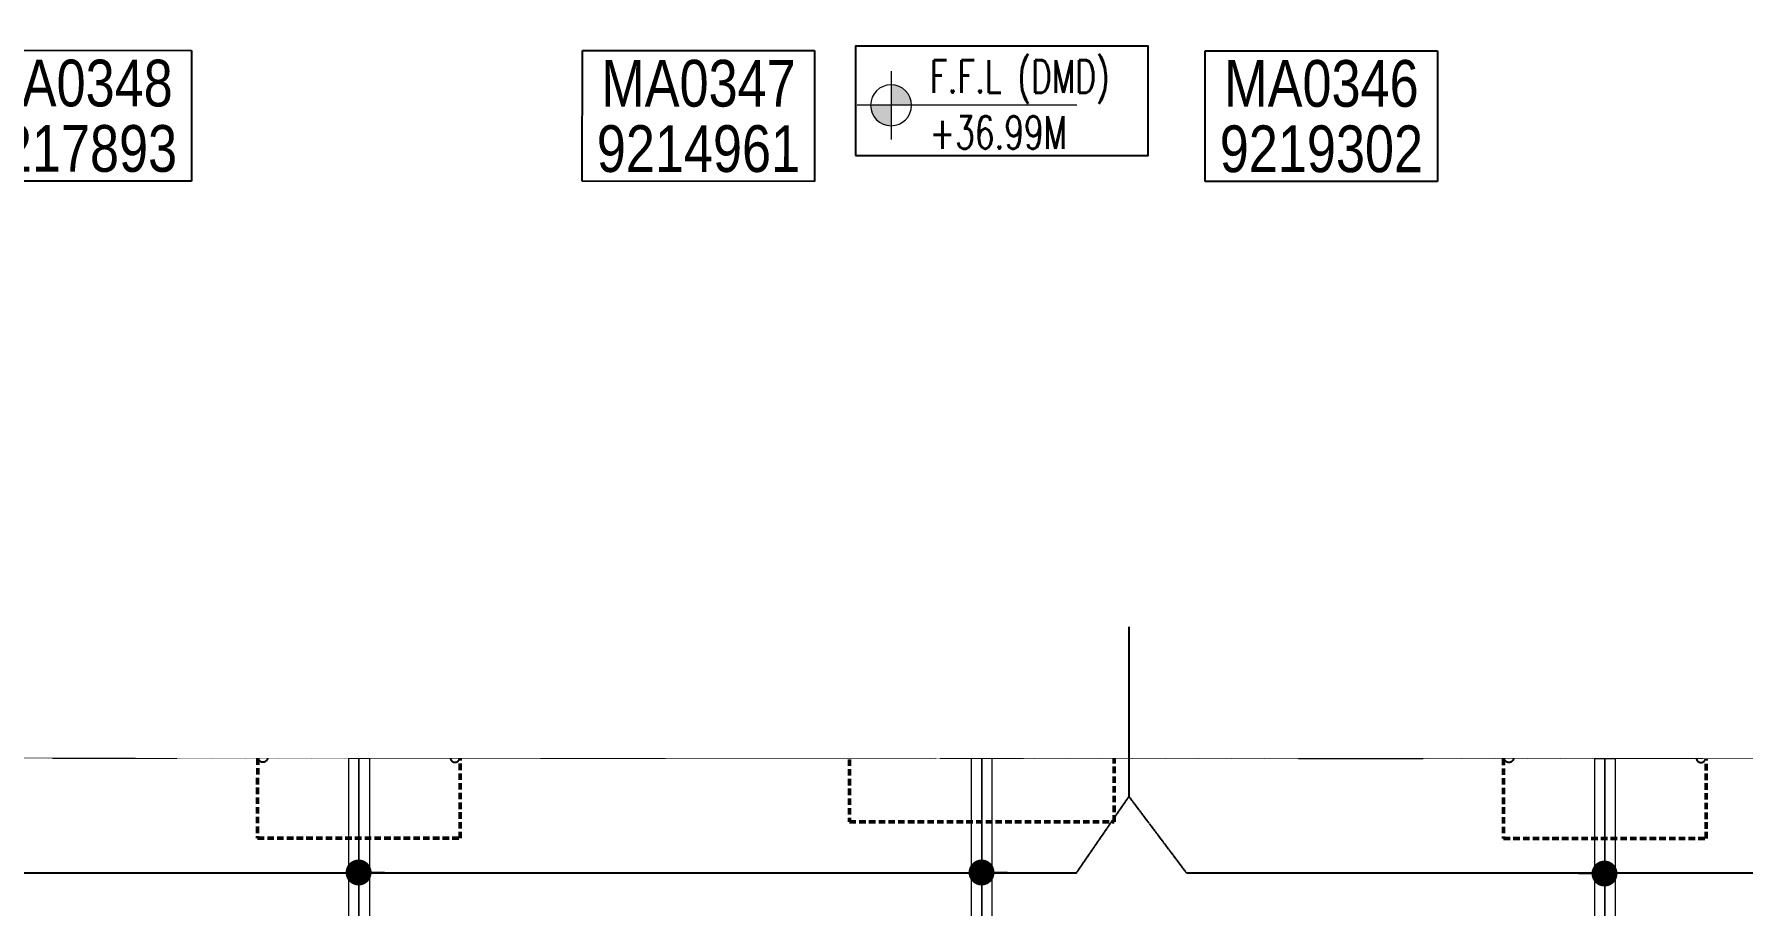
# Model space of a CAD drawing. Header units: centimetres. Extents: x -6122352 to 6876996, y -1694241 to 2592194.
# Drawn here: x 230954 to 247411, y -62115 to -53720 of the extents above; entities that cross this region are included whole.
import ezdxf
from ezdxf.xclip import XClip

# ---------------------------------------------------------------- set-up
doc = ezdxf.new("R2010")
doc.units = ezdxf.units.CM
doc.header["$MEASUREMENT"] = 0
doc.header["$XCLIPFRAME"] = 2
for name, pattern in [('DASHED2', [0.375, 0.25, -0.125]), ('XR-AR-MID-SETTING OUT FOR MASTER$0$23585-XR-AR-MID-GROUND FLOOR$0$23261-XR-AR-SI-GF$0$HIDDEN', [0.375, 0.25, -0.125]), ('XR-AR-MID-SETTING OUT FOR MASTER$0$23585-XR-AR-MID-GROUND FLOOR$0$945-4P-1-101-GROUND FLOOR PLAN$0$XR-MIDDLE-GROUND FLOOR PLAN$0$HIDDEN', [9.524999999999999, 6.35, -3.175]), ('XR-AR-MID-SETTING OUT FOR MASTER$0$23585-XR-AR-MID-GROUND FLOOR$0$945-4P-1-101-GROUND FLOOR PLAN$0$XR-MIDDLE-GROUND FLOOR PLAN$0$HIDDEN2', [0.1875, 0.125, -0.0625])]:
    doc.linetypes.add(name, pattern=pattern)
doc.layers.add('08-Compound Wall-4', color=7, linetype='Continuous', lineweight=25, true_color=0xff4405)
for name, color, linetype, lineweight in [('23585-XR-AR-DAMAC PLOT LIMITS$0$1-Mid units', 41, 'Continuous', 5), ('@ Foundations', 4, 'DASHED2', 50), ('A-ANNO-TEXT', 3, 'Continuous', 25), ('XR-AR-MID-SETTING OUT FOR MASTER$0$23585-XR-AR-MID-GROUND FLOOR$0$$A-GLAZ-WNDO', 232, 'Continuous', 9), ('XR-AR-MID-SETTING OUT FOR MASTER$0$23585-XR-AR-MID-GROUND FLOOR$0$$A-WALL', 1, 'Continuous', 5), ('XR-AR-MID-SETTING OUT FOR MASTER$0$23585-XR-AR-MID-GROUND FLOOR$0$A-DOOR', 31, 'Continuous', 5), ('XR-AR-MID-SETTING OUT FOR MASTER$0$23585-XR-AR-MID-GROUND FLOOR$0$A-DOOR-FULL', 1, 'Continuous', 9), ('XR-AR-MID-SETTING OUT FOR MASTER$0$23585-XR-AR-MID-GROUND FLOOR$0$A-EQUP-KITN-PLAN', 202, 'Continuous', 9), ('XR-AR-MID-SETTING OUT FOR MASTER$0$23585-XR-AR-MID-GROUND FLOOR$0$A-FLOR-OVHD', 9, 'XR-AR-MID-SETTING OUT FOR MASTER$0$23585-XR-AR-MID-GROUND FLOOR$0$23261-XR-AR-SI-GF$0$HIDDEN', 15), ('XR-AR-MID-SETTING OUT FOR MASTER$0$23585-XR-AR-MID-GROUND FLOOR$0$A-FLOR-PATT', 8, 'Continuous', 5), ('XR-AR-MID-SETTING OUT FOR MASTER$0$23585-XR-AR-MID-GROUND FLOOR$0$A-GLAZ-SILL', 8, 'Continuous', 5), ('XR-AR-MID-SETTING OUT FOR MASTER$0$23585-XR-AR-MID-GROUND FLOOR$0$A-GLAZ-WNDO', 232, 'Continuous', 9), ('XR-AR-MID-SETTING OUT FOR MASTER$0$23585-XR-AR-MID-GROUND FLOOR$0$A-WALL', 7, 'Continuous', 30), ('XR-AR-MID-SETTING OUT FOR MASTER$0$23585-XR-AR-MID-GROUND FLOOR$0$A-WALL-FNSH', 9, 'Continuous', 5), ('XR-AR-MID-SETTING OUT FOR MASTER$0$23585-XR-AR-MID-GROUND FLOOR$0$S-COLS', 51, 'Continuous', 40), ('Xref group 33-41$0$36-TAGLVL', 23, 'Continuous', 9)]:
    doc.layers.add(name, color=color, linetype=linetype, lineweight=lineweight)
for name, color, linetype in [('@MI-REF LAYER', 7, 'Continuous'), ('B_TH_4', 7, 'Continuous'), ('XR-AR-MID-SETTING OUT FOR MASTER$0$23585-XR-AR-MID-GROUND FLOOR$0$A-Flor-Strs', 1, 'Continuous'), ('XR-AR-MID-SETTING OUT FOR MASTER$0$23585-XR-AR-MID-GROUND FLOOR$0$GS-HATCH-FLOOR TILE', 251, 'Continuous'), ('Xref group 33-41$0$S-LEVELS', 2, 'Continuous'), ('Xref group 33-41$0$TYPICAL NEW PROFILE', 3, 'Continuous')]:
    doc.layers.add(name, color=color, linetype=linetype)
doc.styles.add('Xref group 33-41$0$DLT_TEXT', font='romans.shx', dxfattribs={"width": 0.7})
doc.styles.add('Xref group 33-41$0$Overall SOP Plan$0$LAC-609-NG10-1-XREF-GRID-125SC$0$GRID-DIM-NO', font='arial.ttf', dxfattribs={"width": 0.8})

# ---------------------------------------------------------------- blocks, each defined once
blk = doc.blocks.new('23585-XR-AR-DAMAC PLOT LIMITS')
at = {"layer": '23585-XR-AR-DAMAC PLOT LIMITS$0$1-Mid units', "color": 251, "true_color": 0x636466}
for points in [[(496589.0302999998, 2769049.8199), (496593.0834999997, 2769054.2435), (496610.7786999997, 2769038.0297), (496606.7253, 2769033.6061)], [(496584.9767000005, 2769045.3959), (496589.0302999998, 2769049.8199), (496606.7253, 2769033.6061), (496602.6716999998, 2769029.1823)], [(496580.9232999999, 2769040.972100001), (496584.9767000005, 2769045.3959), (496602.6716999998, 2769029.1823), (496598.6183000002, 2769024.7585)], [(496576.8699000003, 2769036.5485), (496580.9232999999, 2769040.972100001), (496598.6183000002, 2769024.7585), (496594.5648999996, 2769020.3347)]]:
    blk.add_lwpolyline(points, close=True, dxfattribs=at)
blk = doc.blocks.new('A$Cf093b529')
at = {"layer": 'A-ANNO-TEXT'}
blk.add_blockref('23585-XR-AR-DAMAC PLOT LIMITS', (-495391.9901121984, -2768603.441896566), dxfattribs=at)
blk = doc.blocks.new('XR-AR-MID-SETTING OUT FOR MASTER$0$23585-XR-AR-MID-GROUND FLOOR$0$945-4P-1-101-GROUND FLOOR PLAN$0$XR-MIDDLE-CAR PARK HATCH')
at = {"layer": 'XR-AR-MID-SETTING OUT FOR MASTER$0$23585-XR-AR-MID-GROUND FLOOR$0$A-FLOR-PATT'}
blk.add_lwpolyline([(9250.002853021142, 100.0129149327577), (9249.99679574091, 5500.000000009181), (15050.00005108526, 5502.664669244065), (15050.00005108526, 100.450321876061)], close=True, dxfattribs=at)
blk = doc.blocks.new('*U773')
for points in [[(91, -5.684341886080801e-14), (41, -5.684341886080801e-14), (41, 1021), (91, 1021)], [(0, 0), (38, -5.684341886080801e-14), (38, -50), (50, -50), (50, -122.2246979483663), (0, -122.2246979483663)], [(1100, 2.842170943040401e-14), (1062, -2.842170943040401e-14), (1062, -49.99999999999997), (1050, -49.99999999999997), (1050, -122.2246979483662), (1100, -122.2246979483662)]]:
    blk.add_lwpolyline(points, close=True)
at = {"color": 8, "linetype": 'XR-AR-MID-SETTING OUT FOR MASTER$0$23585-XR-AR-MID-GROUND FLOOR$0$945-4P-1-101-GROUND FLOOR PLAN$0$XR-MIDDLE-GROUND FLOOR PLAN$0$HIDDEN2'}
blk.add_arc((41, -5.684341886080801e-14), 1021, 1.594950045944486e-15, 90, dxfattribs=at)
at = {"layer": 'XR-AR-MID-SETTING OUT FOR MASTER$0$23585-XR-AR-MID-GROUND FLOOR$0$A-GLAZ-SILL', "linetype": 'XR-AR-MID-SETTING OUT FOR MASTER$0$23585-XR-AR-MID-GROUND FLOOR$0$945-4P-1-101-GROUND FLOOR PLAN$0$XR-MIDDLE-GROUND FLOOR PLAN$0$HIDDEN2', "ltscale": 3}
blk.add_lwpolyline([(0, 0), (1100, 0), (1100, -122.2246979483662), (0, -122.2246979483662)], close=True, dxfattribs=at)
blk = doc.blocks.new('*U27')
for points in [[(91, -5.684341886080801e-14), (41, -5.684341886080801e-14), (41, 1021), (91, 1021)], [(0, 0), (38, -5.684341886080801e-14), (38, -50), (50, -50), (50, -249.9999019090924), (0, -249.9999019090924)], [(1100, 2.842170943040401e-14), (1062, -2.842170943040401e-14), (1062, -49.99999999999997), (1050, -49.99999999999997), (1050, -249.9999019090924), (1100, -249.9999019090924)]]:
    blk.add_lwpolyline(points, close=True)
at = {"color": 8, "linetype": 'XR-AR-MID-SETTING OUT FOR MASTER$0$23585-XR-AR-MID-GROUND FLOOR$0$945-4P-1-101-GROUND FLOOR PLAN$0$XR-MIDDLE-GROUND FLOOR PLAN$0$HIDDEN2'}
blk.add_arc((41, -5.684341886080801e-14), 1021, 1.594950045944486e-15, 90, dxfattribs=at)
at = {"layer": 'XR-AR-MID-SETTING OUT FOR MASTER$0$23585-XR-AR-MID-GROUND FLOOR$0$A-GLAZ-SILL', "linetype": 'XR-AR-MID-SETTING OUT FOR MASTER$0$23585-XR-AR-MID-GROUND FLOOR$0$945-4P-1-101-GROUND FLOOR PLAN$0$XR-MIDDLE-GROUND FLOOR PLAN$0$HIDDEN2', "ltscale": 3}
blk.add_lwpolyline([(0, 0), (1100, 0), (1100, -249.9999019090924), (0, -249.9999019090924)], close=True, dxfattribs=at)
blk = doc.blocks.new('XR-AR-MID-SETTING OUT FOR MASTER$0$23585-XR-AR-MID-GROUND FLOOR$0$945-4P-1-101-GROUND FLOOR PLAN$0$XR-MIDDLE-GROUND FLOOR PLAN$0$A$C69996ABC')
at = {"layer": 'XR-AR-MID-SETTING OUT FOR MASTER$0$23585-XR-AR-MID-GROUND FLOOR$0$A-FLOR-OVHD', "linetype": 'XR-AR-MID-SETTING OUT FOR MASTER$0$23585-XR-AR-MID-GROUND FLOOR$0$945-4P-1-101-GROUND FLOOR PLAN$0$XR-MIDDLE-GROUND FLOOR PLAN$0$HIDDEN2', "ltscale": 5}
for p, q in [((-1.567610912189821e-07, 0.8999993633871721), (0.09999984323878941, 0.8999992964713464)), ((-1.567610912189821e-07, 0.8999993633871721), (-1.567612066821766e-07, -6.366128229018386e-07)), ((-1.567612066821766e-07, -6.366128229018386e-07), (0.09999984323878763, -7.035294533608294e-07))]:
    blk.add_line(p, q, dxfattribs=at)
blk.add_lwpolyline([(0.09999984323878763, 0.8499993633871732), (0.2499998432387915, 0.4499993633871799), (0.1000013713221097, 0.04999936338717248)], dxfattribs=at)
at = {"layer": 'XR-AR-MID-SETTING OUT FOR MASTER$0$23585-XR-AR-MID-GROUND FLOOR$0$A-GLAZ-WNDO'}
for p, q in [((0.09999984323878763, 0.8499993633871732), (0.09999984323878763, 0.8999993633871703)), ((0.09999984323878941, 0.8999993633871721), (0.09999984323878763, -6.366128264545523e-07)), ((0.2499998432387809, 0.8499993633871732), (0.09999984323878763, 0.8499993633871732)), ((0.2499998432387809, 0.8999993633871703), (0.2499998432387809, 0.8499993633871732)), ((0.2499998432387809, 0.8499993633871732), (0.2499998432387809, 0.04999936338717248)), ((0.09999984323878763, -6.366128246781955e-07), (0.09999984323878763, 0.04999936338717248)), ((0.09999984323878763, 0.04999936338717248), (0.2499998432387809, 0.04999936338717248)), ((0.249999843238875, -6.366128388890502e-07), (0.249999843238875, 0.04999936338715827))]:
    blk.add_line(p, q, dxfattribs=at)
for points in [[(0.2499986387444419, 0.8999993968456259), (0.0999998435430971, 0.8999992964713464)], [(0.09999984323878763, -7.035294533608294e-07), (0.2499998432388448, -6.366128317836228e-07)]]:
    blk.add_lwpolyline(points, dxfattribs=at)
blk.add_lwpolyline([(0.2499998432387951, 0.8499993633871732), (0.2499998432387933, 0.04999936338717248), (0.1999998432387962, 0.04999936338717248), (0.1999998432387962, 0.8499993633871732)], close=True, dxfattribs=at)
blk = doc.blocks.new('XR-AR-MID-SETTING OUT FOR MASTER$0$23585-XR-AR-MID-GROUND FLOOR$0$945-4P-1-101-GROUND FLOOR PLAN$0$XR-MIDDLE-GROUND FLOOR PLAN$0$A$C70344426')
at = {"layer": 'XR-AR-MID-SETTING OUT FOR MASTER$0$23585-XR-AR-MID-GROUND FLOOR$0$A-GLAZ-SILL'}
blk.add_line((0.2499999770719823, 2.649999396845162), (0.2499999770722034, -6.03154830969288e-07), dxfattribs=at)
at = {"layer": 'XR-AR-MID-SETTING OUT FOR MASTER$0$23585-XR-AR-MID-GROUND FLOOR$0$A-GLAZ-WNDO'}
for p, q in [((-2.292779743839901e-08, 2.649999396845162), (-2.292779743839901e-08, 2.599999396845165)), ((-2.292779743839901e-08, 2.649999396845162), (0.2499999770719823, 2.649999396845162)), ((0.14999997707221, 2.599999396845165), (0.14999997707221, 2.649999396845162)), ((-2.292779743839901e-08, 2.599999396845165), (0.14999997707221, 2.599999396845165)), ((0.14999997707221, 2.599999396845165), (0.1499999770722091, -6.031548327456449e-07)), ((-2.29277832275443e-08, 1.799999396845166), (-2.29277832275443e-08, 1.749999396845167)), ((0.14999997707221, 1.799999396845166), (-2.29277832275443e-08, 1.799999396845166)), ((-2.29277832275443e-08, 1.749999396845167), (0.14999997707221, 1.749999396845167)), ((0.14999997707221, 1.749999396845167), (0.14999997707221, 1.799999396845166)), ((-2.29277832275443e-08, 0.8999993968451641), (-2.292778233936588e-08, 0.8499993968451669)), ((0.14999997707221, 0.8999993968451641), (-2.29277832275443e-08, 0.8999993968451641)), ((-2.292778233936588e-08, 0.8499993968451669), (0.14999997707221, 0.8499993968451669)), ((-2.292778233936588e-08, 0.8499993968451669), (-2.292778233936588e-08, 0.04999939684516619)), ((0.14999997707221, 0.8499993968451669), (0.14999997707221, 0.8999993968451641)), ((0.1499999770722091, 0.04999939684516619), (-2.292778233936588e-08, 0.04999939684516619)), ((-2.29278782626352e-08, -6.031548451801427e-07), (-2.29278782626352e-08, 0.04999939684515198)), ((0.1499999770722091, -6.03154830969288e-07), (0.1499999770722091, 0.04999939684516619)), ((0.2499999770722034, -6.03154830969288e-07), (-2.292778233936588e-08, -6.03154830969288e-07))]:
    blk.add_line(p, q, dxfattribs=at)
blk.add_lwpolyline([(0.04999997707220061, 1.799999396845166), (0.04999997707219972, 2.599999396845165), (-2.292779743839901e-08, 2.599999396845165), (-2.292779566204217e-08, 0.8999993968451641), (0.0499999770722015, 0.8999993968451641), (0.04999997707220061, 1.749999396845167)], dxfattribs=at)
blk.add_lwpolyline([(-2.292779566204217e-08, 0.8499993968451669), (-2.292779655022059e-08, 0.04999939684516619), (0.04999997707220061, 0.04999939684516619), (0.0499999770722015, 0.8499993968451669)], close=True, dxfattribs=at)
blk = doc.blocks.new('*U28')
for points in [[(0, 69.99999979828543), (38, 69.99999979828549), (38, 119.9999997982854), (50, 119.9999997982854), (50, 179.9999998655237), (0, 179.9999998655237)], [(91, 69.99999979828549), (41, 69.99999979828549), (41, -951.0000002017147), (91, -951.0000002017147)], [(1100, 69.9999997982854), (1062, 69.99999979828546), (1062, 119.9999997982854), (1050, 119.9999997982854), (1050, 179.9999998655236), (1100, 179.9999998655236)]]:
    blk.add_lwpolyline(points, close=True)
at = {"color": 8, "linetype": 'XR-AR-MID-SETTING OUT FOR MASTER$0$23585-XR-AR-MID-GROUND FLOOR$0$945-4P-1-101-GROUND FLOOR PLAN$0$XR-MIDDLE-GROUND FLOOR PLAN$0$HIDDEN2'}
blk.add_arc((41, 69.99999979828549), 1021, 270, 0, dxfattribs=at)
at = {"layer": 'XR-AR-MID-SETTING OUT FOR MASTER$0$23585-XR-AR-MID-GROUND FLOOR$0$A-GLAZ-SILL', "linetype": 'XR-AR-MID-SETTING OUT FOR MASTER$0$23585-XR-AR-MID-GROUND FLOOR$0$945-4P-1-101-GROUND FLOOR PLAN$0$XR-MIDDLE-GROUND FLOOR PLAN$0$HIDDEN2', "ltscale": 3}
blk.add_lwpolyline([(0, 69.99999979828543), (1100, 69.99999979828543), (1100, 179.9999998655236), (0, 179.9999998655236)], close=True, dxfattribs=at)
blk = doc.blocks.new('XR-AR-MID-SETTING OUT FOR MASTER$0$23585-XR-AR-MID-GROUND FLOOR$0$945-4P-1-101-GROUND FLOOR PLAN$0$XR-MIDDLE-GROUND FLOOR PLAN$0$A$C2DB306E2')
at = {"layer": 'XR-AR-MID-SETTING OUT FOR MASTER$0$23585-XR-AR-MID-GROUND FLOOR$0$A-DOOR-FULL'}
for p, q in [((0.1500002073711251, 1.24999990754791), (0.05000020737113076, 1.24999990754791)), ((0.05000020737113076, 1.24999990754791), (0.05000020737113076, 1.199999907547909)), ((0.05000020737113076, 1.199999907547909), (0.1500002073711251, 1.199999907547909)), ((0.1500002073711251, 1.199999907547909), (0.1500002073711251, 1.24999990754791)), ((2.073711318217875e-07, 0.7999999075479082), (2.073711318217875e-07, -9.245209264818754e-08)), ((2.073711318217875e-07, 0.7999999075479082), (0.04000020737113097, 0.7999999075479082)), ((0.04000020737113097, 0.7999999075479082), (0.04000020737113452, -9.245209264818754e-08)), ((0.05000020737113253, 0.3499999075479089), (0.05000020737113253, 0.3999999075479096)), ((0.05000020737113253, 0.3999999075479096), (0.1500002073711322, 0.399999907547908)), ((0.1500002073711322, 0.3499999075479073), (0.05000020737113253, 0.3499999075479089)), ((0.1500002073711322, 0.399999907547908), (0.1500002073711322, 0.3499999075479073)), ((2.073711318217875e-07, -9.245209264818754e-08), (0.04000020737113452, -9.245209264818754e-08))]:
    blk.add_line(p, q, dxfattribs=at)
at = {"layer": 'XR-AR-MID-SETTING OUT FOR MASTER$0$23585-XR-AR-MID-GROUND FLOOR$0$A-GLAZ-SILL', "linetype": 'XR-AR-MID-SETTING OUT FOR MASTER$0$23585-XR-AR-MID-GROUND FLOOR$0$945-4P-1-101-GROUND FLOOR PLAN$0$XR-MIDDLE-GROUND FLOOR PLAN$0$HIDDEN2', "ltscale": 3}
for p, q in [((0.05000020737113076, 1.199999907547909), (0.05000020737113431, 0.399999907547908)), ((0.1500002073711251, 1.199999907547909), (0.1500002073711304, 0.3999999075479083))]:
    blk.add_line(p, q, dxfattribs=at)
blk = doc.blocks.new('XR-AR-MID-SETTING OUT FOR MASTER$0$23585-XR-AR-MID-GROUND FLOOR$0$945-4P-1-101-GROUND FLOOR PLAN$0$XR-MIDDLE-GROUND FLOOR PLAN$0$WRFWF')
at = {"layer": 'XR-AR-MID-SETTING OUT FOR MASTER$0$23585-XR-AR-MID-GROUND FLOOR$0$A-FLOR-OVHD', "linetype": 'XR-AR-MID-SETTING OUT FOR MASTER$0$23585-XR-AR-MID-GROUND FLOOR$0$945-4P-1-101-GROUND FLOOR PLAN$0$XR-MIDDLE-GROUND FLOOR PLAN$0$HIDDEN', "ltscale": 0.1}
for p, q in [((9250.00889430586, 14089.9999996908), (9250.008894346622, 9909.449274283641)), ((10350.00889432596, 14089.44927426482), (9250.008894305867, 14089.44927426484)), ((10350.00889432159, 13809.44927426483), (9250.008894308598, 13809.44927426484)), ((10350.00889431722, 13529.44927426483), (9250.008894311328, 13529.44927426484)), ((10350.00889431286, 13249.44927426483), (9250.008894314058, 13249.44927426484)), ((10350.00889431286, 12969.44927426484), (9250.008894314054, 12969.44927426485)), ((10350.00889431285, 12689.44927426484), (9250.00889431405, 12689.44927426486)), ((10350.00889431285, 12409.44927426485), (9250.008894314047, 12409.44927426486)), ((10350.00889431284, 12129.44927426485), (9250.008894314044, 12129.44927426487)), ((10350.00889431284, 11849.44927426486), (9250.00889431404, 11849.44927426487)), ((10350.00889431284, 11569.44927426486), (9250.008894314036, 11569.44927426488)), ((10350.00889431283, 11289.44927426487), (9250.00889431403, 11289.44927426488)), ((10350.00889431283, 11009.44927426487), (9250.008894314027, 11009.44927426489)), ((10350.00889432794, 11009.4492742833), (10350.00889432794, 9909.449274272882)), ((10350.00889432794, 9909.449274272882), (9250.008894346622, 9909.449274283641))]:
    blk.add_line(p, q, dxfattribs=at)
blk.add_lwpolyline([(10350.00889430916, 14369.99999969173), (10350.00889431698, 11009.4492742833)], dxfattribs=at)
blk = doc.blocks.new('*U26')
at = {"color": 0, "linetype": 'ByBlock'}
blk.add_line((0, 300.373844656252), (0, 0), dxfattribs=at)
at = {"color": 0, "linetype": 'ByBlock', "const_width": 15.00000006679886}
blk.add_lwpolyline([(194.8557167125982, 187.8738441410269), (0, 300.373844656252), (-194.8557167125982, 187.8738441410269)], dxfattribs=at)
blk.add_circle((0, 0), 45.00000020605512)
blk = doc.blocks.new('XR-AR-MID-SETTING OUT FOR MASTER$0$23585-XR-AR-MID-GROUND FLOOR$0$A$C08698786')
at = {"layer": 'XR-AR-MID-SETTING OUT FOR MASTER$0$23585-XR-AR-MID-GROUND FLOOR$0$S-COLS', "color": 252, "lineweight": 30}
for points in [[(5900.001027584076, 11147.2902572155), (5900.001027584076, 9747.290257692337), (6100.001027584076, 9747.290257453918), (6100.001027584076, 11147.29025769234)], [(-100.029412984848, 9156.81441116333), (-100.029412984848, 7756.814410686493), (99.97058701515198, 7756.81441116333), (99.97058701515198, 9156.814410686493)], [(-99.99135446548462, 6699.998335123062), (-99.99135446548462, 5499.998335123062), (100.0086455345154, 5499.998334884644), (100.0086455345154, 6699.998334646225)], [(5900.001601219177, 6500), (5900.001601219177, 5499.999999523163), (6100.001601219177, 5500), (6100.001601219177, 6499.999999523163)]]:
    blk.add_lwpolyline(points, close=True, dxfattribs=at)
blk = doc.blocks.new('XR-AR-MID-SETTING OUT FOR MASTER')
at = {"layer": 'XR-AR-MID-SETTING OUT FOR MASTER$0$23585-XR-AR-MID-GROUND FLOOR$0$A-EQUP-KITN-PLAN', "color": 8}
for p, q in [((5300.027079373598, 12102.66431617737), (5300.028238087893, 14252.66031217575)), ((4404.893656820059, 11502.66881656647), (4404.895194619894, 12102.66970968246)), ((4404.895194619894, 12102.66970968246), (5300.027079373598, 12102.66431617737))]:
    blk.add_line(p, q, dxfattribs=at)
at = {"layer": 'XR-AR-MID-SETTING OUT FOR MASTER$0$23585-XR-AR-MID-GROUND FLOOR$0$A-FLOR-OVHD', "color": 8, "linetype": 'XR-AR-MID-SETTING OUT FOR MASTER$0$23585-XR-AR-MID-GROUND FLOOR$0$23261-XR-AR-SI-GF$0$HIDDEN', "ltscale": 5}
for p, q in [((5579.946963220835, 12102.66686105728), (5579.94848254323, 14852.65977716446)), ((3400.046698898077, 14152.65701627731), (3400.011432737112, 12202.66620731354)), ((3500.053779155016, 12202.66576147079), (3500.053778856993, 14152.65753126144)), ((5400.002383977175, 12002.66818761826), (5900.001078754663, 11502.66702699661)), ((5900.010024100542, 12002.66746664047), (5400.002384632826, 11502.66700839996))]:
    blk.add_line(p, q, dxfattribs=at)
blk.add_lwpolyline([(2749.981962949038, 12002.63648319244), (3249.976088136435, 12002.63648366928), (3249.976087421179, 11502.65313434601), (2749.981963723898, 11502.65313434601)], close=True, dxfattribs=at)
for points in [[(2749.981962949038, 12002.63648319244), (3249.976087421179, 11502.65313434601)], [(2749.981963723898, 11502.65313434601), (3249.976088136435, 12002.63648366928)]]:
    blk.add_lwpolyline(points, dxfattribs=at)
at = {"layer": 'XR-AR-MID-SETTING OUT FOR MASTER$0$23585-XR-AR-MID-GROUND FLOOR$0$A-Flor-Strs', "color": 8}
for p, q in [((5900.008223325014, 5802.664086818695), (4249.995741575956, 5802.666512012482)), ((5900.008222848177, 5502.664668560028), (4249.999916404486, 5502.666511535645))]:
    blk.add_line(p, q, dxfattribs=at)
at = {"layer": 'XR-AR-MID-SETTING OUT FOR MASTER$0$23585-XR-AR-MID-GROUND FLOOR$0$A-WALL', "color": 8}
for points in [[(99.99999931454659, 19472.65428209305), (-99.99999925494194, 19472.65428256989), (-99.998236566782, 5500.00000667572), (100.0017631351948, 5500.000006198883), (99.9995484650135, 8850.141927242279), (1100.048611491919, 8850.10940027237), (1100.048611015081, 8950.109399795532), (100.03925588727, 8950.072475910187), (100.0088088810444, 10949.9982419014), (2099.951952844858, 10949.99824142456), (2099.998660355806, 9950.143901348114), (2199.988806992769, 9950.143900871277), (2200.057162195444, 11149.97698402405), (2100.075846284628, 11149.97698354721), (2100.039519578218, 11049.97698402405), (100.0088088810444, 11049.99824142456)], [(5899.999999791384, 19472.65428161621), (6099.999999731779, 19472.65428209305), (6100.001724034548, 5500.167464256287), (5900.001724511385, 5500.167624473572), (5900.00086197257, 14852.65960931778), (5500.076263397932, 14852.66031265259), (5500.0762629807, 14952.66031169891), (5900.000431150198, 14952.65961027145)], [(2200.013650625944, 13652.63605213165), (2200.017217665911, 13652.6360502243), (2200.024336546659, 13852.63604974747), (1199.974533885717, 13852.65850543976), (1199.974534541368, 13752.66171360016), (1850.013650208712, 13752.64729642868), (1850.013650685549, 13102.64278697968), (2100.128742069006, 13102.63829755783), (2100.128742545843, 12652.63829708099), (1949.986809521914, 12652.64009141922), (1949.9868093431, 12552.35255002975), (2100.055755704641, 12552.35255050659), (2100.016017049551, 12049.97720527649), (2199.959899276495, 12049.97720527649), (2199.999632865191, 13202.6360502243), (2050.003180772066, 13202.63829612732), (2050.012347489595, 13652.63829517365), (2200.019845813513, 13652.63604927063)], [(3400.011432737112, 12202.66620731354), (3500.05377843976, 12202.66548633575), (3500.054259866476, 11502.6662735939), (4400.00315502286, 11502.6662735939), (4400.003322631121, 11252.66687631607), (3650.009347468615, 11252.66637420654), (3650.00999417901, 11027.59896087646), (3399.999906569719, 11027.60113668442)], [(4249.99788531661, 5499.997992992401), (3049.999798089266, 5499.998546600342), (3049.999915927649, 5749.998607635498), (4000.1953599751, 5749.998309612274), (4000.194991916418, 8849.999089241028), (3300.031373769045, 8849.999089241028), (3300.03137382865, 8950.028236865997), (3399.980282574892, 8950.188519954681), (3400.07691988349, 9927.598960876465), (3649.996516317129, 9927.59895992279), (3650.010299950838, 9100.016639709473), (4249.999546438456, 9099.986570835114)], [(2100.104106515646, 8950.142809391022), (2099.943570882082, 9050.155592918396), (2199.988806694746, 9050.153767585754), (2199.989685982466, 8950.146322250366), (2300.031373292208, 8950.151598453522), (2300.031373888254, 8850.08178806305), (2000.048611432314, 8850.14280796051), (2000.048610955477, 8950.14280796051)], [(99.9999164044857, 5750.000005722046), (399.9999158680439, 5750.00000667572), (399.9998005926609, 5499.999855995178), (99.99991658329964, 5500.000007152557)]]:
    blk.add_lwpolyline(points, close=True, dxfattribs=at)
for points in [[(5700.000849276781, 12002.66818761826), (5900.010024160147, 12002.66818761826), (5900.010264188051, 12102.67056417465), (5300.001914769411, 12102.66581106186), (5300.002845078707, 11502.66761207581), (5300.003155499697, 11502.66747426987), (5300.003322392702, 11252.66747808456), (5900.008223563433, 11252.66787910461), (5900.008823722601, 11502.66700792313), (5400.002380043268, 11502.66700792313), (5400.002380281687, 12002.66818714142), (5700.000849276781, 12002.66818761826)], [(2100.039519578218, 11049.97698402405), (2100.039519578218, 10949.99824142456)]]:
    blk.add_lwpolyline(points, dxfattribs=at)
at = {"layer": 'XR-AR-MID-SETTING OUT FOR MASTER$0$23585-XR-AR-MID-GROUND FLOOR$0$A-WALL-FNSH', "color": 8}
for points in [[(2080.02239587903, 10929.99824142456), (119.995479375124, 10929.99824142456), (119.9793129861355, 8972.785739421844), (1100.04861047864, 8972.787498474121), (1100.048610597849, 8952.787498474121)], [(2099.966006189585, 9949.988984107971), (2079.984055787325, 9949.990225315094), (2080.02239587903, 10929.99824142456)]]:
    blk.add_lwpolyline(points, dxfattribs=at)
at = {"layer": '08-Compound Wall-4', "ltscale": 100}
blk.add_blockref('XR-AR-MID-SETTING OUT FOR MASTER$0$23585-XR-AR-MID-GROUND FLOOR$0$945-4P-1-101-GROUND FLOOR PLAN$0$XR-MIDDLE-CAR PARK HATCH', (-9150.000085264444, 0.1875896453857422), dxfattribs=at)
at = {"layer": 'XR-AR-MID-SETTING OUT FOR MASTER$0$23585-XR-AR-MID-GROUND FLOOR$0$$A-GLAZ-WNDO', "color": 8}
for name, p, xscale, yscale, zscale, rotation in [('XR-AR-MID-SETTING OUT FOR MASTER$0$23585-XR-AR-MID-GROUND FLOOR$0$945-4P-1-101-GROUND FLOOR PLAN$0$XR-MIDDLE-GROUND FLOOR PLAN$0$A$C69996ABC', (5300.002552062273, 11252.66763496399), 1000.000000000049, 1000.000000000049, 1000.000000000049, 90), ('XR-AR-MID-SETTING OUT FOR MASTER$0$23585-XR-AR-MID-GROUND FLOOR$0$945-4P-1-101-GROUND FLOOR PLAN$0$XR-MIDDLE-GROUND FLOOR PLAN$0$A$C70344426', (400.0005185902119, 5499.999113082886), -1000.000000000001, 1000.000000000001, 1000.000000000001, 270)]:
    blk.add_blockref(name, p, dxfattribs=dict(at, xscale=xscale, yscale=yscale, zscale=zscale, rotation=rotation))
at = {"layer": 'XR-AR-MID-SETTING OUT FOR MASTER$0$23585-XR-AR-MID-GROUND FLOOR$0$$A-WALL', "color": 8}
blk.add_blockref('XR-AR-MID-SETTING OUT FOR MASTER$0$23585-XR-AR-MID-GROUND FLOOR$0$945-4P-1-101-GROUND FLOOR PLAN$0$XR-MIDDLE-GROUND FLOOR PLAN$0$WRFWF', (-9150.000085562468, -796.7907695770264), dxfattribs=at)
at = {"layer": 'XR-AR-MID-SETTING OUT FOR MASTER$0$23585-XR-AR-MID-GROUND FLOOR$0$A-DOOR', "color": 8, "xscale": -1000.000000000001, "yscale": 1000.000000000001, "zscale": 1000.000000000001, "rotation": 270}
blk.add_blockref('XR-AR-MID-SETTING OUT FOR MASTER$0$23585-XR-AR-MID-GROUND FLOOR$0$945-4P-1-101-GROUND FLOOR PLAN$0$XR-MIDDLE-GROUND FLOOR PLAN$0$A$C2DB306E2', (750.048703700304, 8800.109192848206), dxfattribs=at)
at = {"layer": 'XR-AR-MID-SETTING OUT FOR MASTER$0$23585-XR-AR-MID-GROUND FLOOR$0$A-DOOR-FULL', "color": 8, "xscale": 0.8181820445283869, "yscale": 0.8181820445283869, "zscale": 0.8181820445283869, "rotation": 90}
for p in [(2100.065477222204, 11149.97698354721), (2099.986753255129, 9050.14365196228)]:
    blk.add_blockref('*U773', p, dxfattribs=at)
at = {"layer": 'XR-AR-MID-SETTING OUT FOR MASTER$0$23585-XR-AR-MID-GROUND FLOOR$0$A-DOOR-FULL', "color": 8, "rotation": 90}
blk.add_blockref('*U27', (3399.986430436373, 9927.598960399628), dxfattribs=at)
at = {"layer": 'XR-AR-MID-SETTING OUT FOR MASTER$0$23585-XR-AR-MID-GROUND FLOOR$0$A-DOOR-FULL', "color": 8, "xscale": -0.909090909090913, "yscale": 0.909090909090913, "zscale": 0.909090909090913}
blk.add_blockref('*U28', (3300.031373530626, 8786.391873836517), dxfattribs=at)
at = {"layer": 'XR-AR-MID-SETTING OUT FOR MASTER$0$23585-XR-AR-MID-GROUND FLOOR$0$A-Flor-Strs', "color": 8}
blk.add_blockref('*U26', (5075.001124709845, 5502.291454792023), dxfattribs=at)
at = {"layer": 'XR-AR-MID-SETTING OUT FOR MASTER$0$23585-XR-AR-MID-GROUND FLOOR$0$GS-HATCH-FLOOR TILE', "color": 8}
blk.add_blockref('XR-AR-MID-SETTING OUT FOR MASTER$0$23585-XR-AR-MID-GROUND FLOOR$0$A$C08698786', (-1.490116119384766e-07, 0), dxfattribs=at)
blk = doc.blocks.new('MID UNIT')
at = {"xscale": 0.001, "yscale": 0.001, "zscale": 0.001}
blk.add_blockref('XR-AR-MID-SETTING OUT FOR MASTER', (0, 0), dxfattribs=at)
blk = doc.blocks.new('TH_4')
blk.add_blockref('MID UNIT', (495802.3053798428, 2769130.514097063))
at = {"xscale": -1}
blk.add_blockref('MID UNIT', (495826.3053798475, 2769130.514097063), dxfattribs=at)
blk.add_blockref('MID UNIT', (495814.3053798475, 2769130.514097063), dxfattribs=at)
blk.add_blockref('MID UNIT', (495814.3053798428, 2769130.514097063))
blk = doc.blocks.new('A$C780da55d')
at = {"layer": 'B_TH_4', "xscale": 1.000039159572381, "yscale": 1.000039159572381, "zscale": 1.000039159572381}
blk.add_blockref('TH_4', (-495814.0704651335, -2769239.302089663), dxfattribs=at)
blk = doc.blocks.new('23585-XR-AR-MALDIVE-2$0$TH_4')
blk.add_blockref('A$C780da55d', (495794.655359471, 2769130.864096801))
at = {"layer": '@ Foundations', "linetype": 'DASHED2', "ltscale": 0.25}
for points in [[(495807.1304292943, 2769139.687015211), (495809.4804292943, 2769139.687015211), (495809.4804292943, 2769142.637015211), (495807.1304292943, 2769142.637015211)], [(495819.1304292943, 2769139.687015211), (495821.4804292943, 2769139.687015211), (495821.4804292943, 2769142.637015211), (495819.1304292943, 2769142.637015211)], [(495813.0304292943, 2769135.399929025), (495815.5804292943, 2769135.399929025), (495815.5804292943, 2769140.499929024), (495813.0304292943, 2769140.499929024)], [(495807.3304292943, 2769135.239815211), (495809.2804292943, 2769135.239815211), (495809.2804292943, 2769137.789815211), (495807.3304292943, 2769137.789815211)], [(495819.3304292943, 2769135.239815211), (495821.2804292943, 2769135.239815211), (495821.2804292943, 2769137.789815211), (495819.3304292943, 2769137.789815211)]]:
    blk.add_lwpolyline(points, close=True, dxfattribs=at)
blk = doc.blocks.new('Xref group 33-41$0$LVL  ATTR')
at = {"color": 7}
blk.add_wipeout([(-0.33727806633866564, 0.38352486299273547), (1.8973092599409713, 0.38352486299273547), (1.8973092599409713, -0.45047952129880775), (-0.33727806633866564, -0.4504795212988073)], dxfattribs=at)
at = {"layer": 'Xref group 33-41$0$36-TAGLVL', "extrusion": (-4.888139810645865e-07, 1.406522031717416e-17, 0.9999999999998805)}
h = blk.add_hatch(color=252, dxfattribs=at)
h.paths.add_polyline_path([(-0.06536514837319736, 0.1562500046566129, 0.4142135623730951), (-0.2216151483731973, 4.656612873077392e-09), (-0.06536514837319736, 4.656612873077392e-09)])
h.paths.add_polyline_path([(0.09088485162680264, 4.656612873077392e-09), (-0.06536514837319736, 4.656612873077392e-09), (-0.06536514837319736, -0.1562499953433871, 0.4142135623730951)])
at = {"layer": 'Xref group 33-41$0$36-TAGLVL', "extrusion": (-4.888139810645865e-07, 1.406522031717408e-17, 0.9999999999998805)}
for p, q in [((-0.06536515014719235, -0.2604166821887048), (-0.06536515014719235, 0.2604166511446238)), ((1.351057254982072, -1.396983861923218e-08, 5.262988010916589e-07), (-0.3253053234689158, -1.396983861923218e-08, -1.018362459642307e-07))]:
    blk.add_line(p, q, dxfattribs=at)
blk.add_circle((-0.06536514830387681, -4.494034574497252e-25, 3.195139836529895e-08), 0.15625, dxfattribs=at)
at = {"layer": 'Xref group 33-41$0$S-LEVELS', "color": 1}
blk.add_lwpolyline([(-0.3372780663386656, 0.3835248629927364), (1.897309259940972, 0.3835248629927364), (1.897309259940972, -0.4504795212988069), (-0.3372780663386656, -0.4504795212988069)], close=True, dxfattribs=at)
at = {"layer": 'Xref group 33-41$0$TYPICAL NEW PROFILE', "color": 3, "style": 'Xref group 33-41$0$DLT_TEXT', "width": 0.7}
for tag, p in [('+0.00M', (0.2413431143818681, 0.067100426539497, -0.0001437184612911057)), ('S.S.L', (0.2413431143818681, -0.3452672204089993, -0.0001437184612911057))]:
    blk.add_attdef(tag, p, '', height=0.2500000000000001, dxfattribs=at)
blk = doc.blocks.new('_Dot')
at = {"color": 0, "linetype": 'ByBlock', "lineweight": -2}
blk.add_line((-0.5, 0), (-1, 0), dxfattribs=at)
at = {"color": 0, "linetype": 'ByBlock', "const_width": 0.5}
blk.add_lwpolyline([(-0.25, 0, 1), (0.25, 0, 1)], format="xyb", close=True, dxfattribs=at)

msp = doc.modelspace()

# ---------------------------------------------------------------- hatches: boundary and pattern name
at = {"layer": '@MI-REF LAYER'}
h = msp.add_hatch(dxfattribs=at)
h.set_pattern_fill('ANSI31', color=256, scale=1999.999998458916, angle=186.7183412143764)
h.set_pattern_definition([(231.7183412143764, (-2377109729.195271, -1504175463.930205), (196.2436825049419, -154.8819453021617), [])])
h.paths.add_polyline_path([(258235.9717915808, -46419.6637702907), (251985.7242510969, -46418.55538738827), (251985.8076264812, -46719.18503831906), (228184.3742574019, -46714.96422227699), (228184.5622126638, -46414.33992341424), (221934.3167168333, -46413.22623358815), (221931.8343687674, -60687.05712075171), (258229.5152586794, -60694.77604477585)])

# ---------------------------------------------------------------- block references
at = {"layer": '@MI-REF LAYER', "xscale": 1000, "yscale": 1000, "zscale": 1000, "rotation": 312.4882903633292}
msp.add_blockref('A$Cf093b529', (-891608.7329339073, 539022.7201118186), dxfattribs=at)

# ---------------------------------------------------------------- next in the draw order: block references
at = {"layer": '@MI-REF LAYER'}
ref = msp.add_blockref('23585-XR-AR-MALDIVE-2$0$TH_4', (-496065279.1720243, -2769108736.024544), dxfattribs=dict(at, xscale=999.9999999999999, yscale=999.9999999999999, zscale=999.9999999999999, rotation=359.9898394798748))
XClip(ref).set_block_clipping_path([(495793.21558611444, 2769130.513854292), (495835.25285888393, 2769130.5138520016), (495835.2536825731, 2769154.4537907955), (495826.30549856066, 2769154.4138743416), (495820.3057792054, 2769154.4138282165), (495814.3054913876, 2769154.4138067807), (495808.3054867608, 2769154.413773002), (495802.30562713346, 2769154.4138743337), (495793.21558691445, 2769154.4538613143)])

# ---------------------------------------------------------------- next in the draw order: linework, layer by layer
at = {"layer": '@MI-REF LAYER', "const_width": 5}
msp.add_lwpolyline([(221931.8343687906, -60687.05712077697), (221934.3167168716, -46413.22623347417), (228184.5622129424, -46414.33992317464), (228184.3742574213, -46714.96422230302), (251985.8076266936, -46719.18503818737), (251985.7242510877, -46418.55538738321), (258235.971791611, -46419.66377032368), (258233.3958558601, -60693.49464158788)], close=True, dxfattribs=at)
at = {"layer": '@MI-REF LAYER', "linetype": 'DASHED2', "extrusion": (2.533913824399496e-12, 6.924064542427621e-09, 1), "elevation": 20.83344839968117}
for points in [[(228078.7969741325, -61796.41630758971), (240992.9004392656, -61797.91958971244), (241499.2101836253, -61061.5333706207)], [(252078.805930074, -61800.311856983), (242054.9096321732, -61799.13985754024), (241499.2101836253, -61061.5333706207)]]:
    msp.add_lwpolyline(points, dxfattribs=at)

# ---------------------------------------------------------------- next in the draw order: block references
at = {"layer": '@MI-REF LAYER', "extrusion": (1.429904934221765e-11, 6.92405024141294e-09, 1), "xscale": -250, "yscale": 250, "zscale": 250, "rotation": 359.9265340675855}
for p in [(234079.0157180203, -61793.54202703919, -0.0004245144821943516), (240078.7969778957, -61793.50256915815, -0.0004244284178177235)]:
    msp.add_blockref('_Dot', p, dxfattribs=at)
at = {"layer": '@MI-REF LAYER', "extrusion": (1.612682096279473e-12, 6.9240648182754e-09, 1), "xscale": 249.9999999999999, "yscale": 249.9999999999999, "zscale": 249.9999999999999, "rotation": 359.9417982431974}
msp.add_blockref('_Dot', (246078.8006651326, -61803.65900661131, 20.83344817296853), dxfattribs=at)

# ---------------------------------------------------------------- next in the draw order: wipeouts: each hides what was drawn before it
at = {"color": 10}
msp.add_wipeout([(258235.97179158079, -46419.66377029071), (251985.72425109692, -46418.55538738829), (251985.80762648117, -46719.185038319076), (228184.37425740188, -46714.96422227698), (228184.56221266376, -46414.339923414256), (221934.31671683336, -46413.22623358815), (221931.8343687674, -60687.057120751706), (258229.51525867934, -60694.77604477588)], dxfattribs=at).dxf.layer = '@MI-REF LAYER'

# ---------------------------------------------------------------- next in the draw order: linework, layer by layer
at = {"layer": '@MI-REF LAYER', "linetype": 'DASHED2', "extrusion": (2.533913824399496e-12, 6.924064542427621e-09, 1), "elevation": 20.8334369355841}
msp.add_lwpolyline([(241499.2101836253, -61061.5333706207), (241501.1125989375, -59405.84512628619)], dxfattribs=at)

# ---------------------------------------------------------------- next in the draw order: block references
at = {"layer": '@MI-REF LAYER', "color": 7}
ref = msp.add_blockref('Xref group 33-41$0$LVL  ATTR', (239290.213475101, -54404.32853801013, -0.0005465277384542055), dxfattribs=dict(at, xscale=-1261.776681587609, yscale=1261.776681587608, zscale=1261.776681587609, rotation=179.9884608343417))
ref.add_attrib('S.S.L', 'F.F.L (DMD)', (239581.8932813216, -54284.18132153484, -0.1818871309092335), dxfattribs={"layer": 'Xref group 33-41$0$TYPICAL NEW PROFILE', "color": 3, "height": 315.4441703969022, "rotation": 359.9884640244827, "style": 'Xref group 33-41$0$DLT_TEXT', "width": 0.7})
ref.add_attrib('+0.00M', '+36.99M ', (239579.1140854279, -54823.38276044384, -0.1818871309092335), dxfattribs={"layer": 'Xref group 33-41$0$TYPICAL NEW PROFILE', "color": 3, "height": 315.4441703969022, "rotation": 359.9884640244827, "style": 'Xref group 33-41$0$DLT_TEXT', "width": 0.7})

# ---------------------------------------------------------------- next in the draw order: texts
at = {"layer": '@MI-REF LAYER', "color": 7, "char_height": 450, "width": 2056.8768805703, "attachment_point": 1, "rotation": 359.9880329740282, "line_spacing_factor": 0.8394388776454546, "style": 'Xref group 33-41$0$Overall SOP Plan$0$LAC-609-NG10-1-XREF-GRID-125SC$0$GRID-DIM-NO', "bg_fill": 19, "box_fill_scale": 1.2, "bg_fill_color": 256, "bg_fill_transparency": 0}
for s, insert in [('\\pxqc;MA0348 9217893', (230323.8575964462, -53964.9443330849)), ('\\pxqc;MA0347\\P9214961', (236323.8931628452, -53966.74567786409)), ('\\pxqc;MA0346 9219302', (242323.7315153028, -53968.54692162121))]:
    msp.add_mtext(s, dxfattribs=dict(at, insert=insert))

# ---------------------------------------------------------------- next in the draw order: wipeouts: each hides what was drawn before it
at = {"color": 6}
msp.add_wipeout([(239369.1402163965, -57588.27292667585), (243869.14014896692, -57589.05267321137), (243868.8219757125, -59425.26415103258), (239368.82204334863, -59424.48440430713)], dxfattribs=at).translate(0, 0, 0.0001192358972986156).dxf.layer = '@MI-REF LAYER'

doc.saveas('drawing.dxf')
